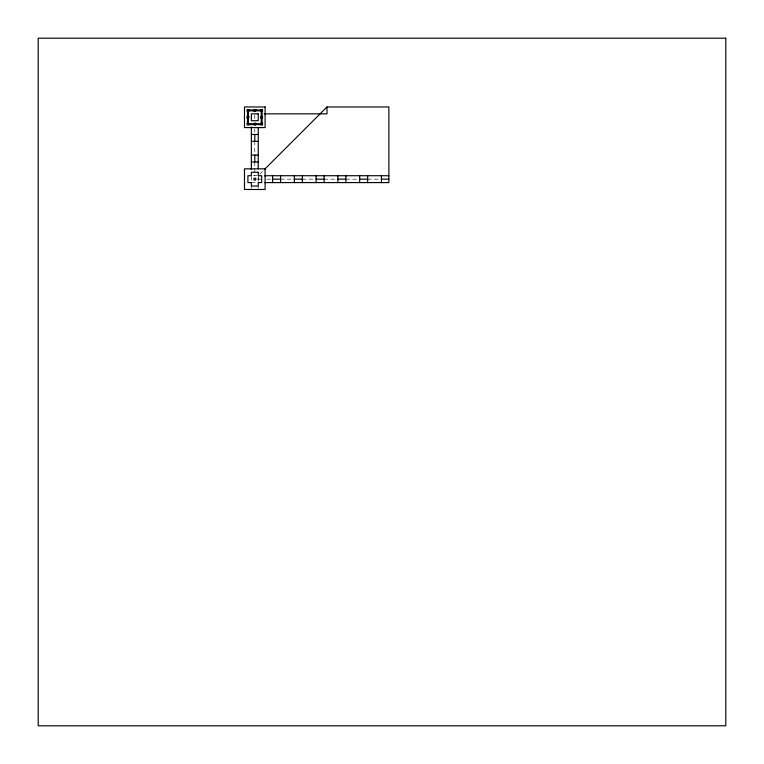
<?xml version="1.0" encoding="UTF-8"?>
<svg xmlns="http://www.w3.org/2000/svg" width="764" height="764" viewBox="0 0 764 764"><rect width="100%" height="100%" fill="white"/><g stroke="black" fill="none" stroke-linecap="round" stroke-linejoin="round"><path stroke-width="0.57" stroke-dasharray="3.82 2.86" d="M259.76 174.192L263.962 169.99M256.799 179.158L261.097 179.158M266.827 179.158L272.557 179.158M280.579 179.158L294.331 179.158M302.353 179.158L316.105 179.158M324.127 179.158L337.879 179.158M345.901 179.158L359.653 179.158M367.675 179.158L381.427 179.158M251.356 182.596L258.232 182.596M258.805 175.72L258.805 182.596M258.232 181.45L258.232 175.72L251.356 175.72L251.356 181.45M258.232 186.034L258.232 188.326M254.794 114.982L254.794 119.566M254.794 128.734L254.794 132.172M254.794 141.34L254.794 155.092M254.794 161.968L254.794 175.72M251.356 186.034L251.356 188.326"/><path stroke-width="1.15" d="M264.936 169.016L326.992 106.96L388.876 106.96L388.876 182.596L264.401 182.596M248.778 109.968L260.81 109.968M248.778 110.828L260.81 110.828M264.163 113.836L326.992 113.836L326.992 106.96M248.778 123.72L260.81 123.72M248.778 124.58L260.81 124.58M251.356 134.464L258.232 134.464M251.356 141.34L258.232 141.34M251.356 155.092L258.232 155.092M251.356 161.968L258.232 161.968M264.535 175.72L388.876 175.72M272.557 179.158L280.579 179.158M294.331 179.158L302.353 179.158M316.105 179.158L324.127 179.158M337.879 179.158L345.901 179.158M359.653 179.158L367.675 179.158M381.427 179.158L388.876 179.158M381.427 175.72L381.427 182.596M367.675 175.72L367.675 182.596M359.653 175.72L359.653 182.596M345.901 175.72L345.901 182.596M337.879 175.72L337.879 182.596M324.127 175.72L324.127 182.596M316.105 175.72L316.105 182.596M302.353 175.72L302.353 182.596M294.331 175.72L294.331 182.596M280.579 175.72L280.579 182.596M272.557 175.72L272.557 182.596M262.1 111.257L262.1 123.29M261.24 111.257L261.24 123.29M258.232 127.588L258.232 168.844M254.794 134.464L254.794 141.34M254.794 155.092L254.794 161.968M251.356 126.881L251.356 169.551M248.348 111.257L248.348 123.29M247.488 111.257L247.488 123.29M725.8 38.2L38.2 38.2L38.2 725.8L725.8 725.8L725.8 38.2M265.108 106.96L244.48 106.96L244.48 127.588L265.108 127.588L265.108 106.96M248.778 109.538L247.058 109.538L247.058 111.257L248.778 111.257L248.778 109.538M255.653 109.538L253.934 109.538L253.934 111.257L255.653 111.257L255.653 109.538M262.529 109.538L260.81 109.538L260.81 111.257L262.529 111.257L262.529 109.538M258.232 113.836L251.356 113.836L251.356 120.712L258.232 120.712L258.232 113.836M248.778 116.415L247.058 116.415L247.058 118.133L248.778 118.133L248.778 116.415M262.529 116.415L260.81 116.415L260.81 118.133L262.529 118.133L262.529 116.415M248.778 123.29L247.058 123.29L247.058 125.01L248.778 125.01L248.778 123.29M255.653 123.29L253.934 123.29L253.934 125.01L255.653 125.01L255.653 123.29M262.529 123.29L260.81 123.29L260.81 125.01L262.529 125.01L262.529 123.29M265.108 168.844L244.48 168.844L244.48 189.472L265.108 189.472L265.108 168.844M258.232 172.282L251.356 172.282L251.356 175.72L247.918 175.72L247.918 182.596L251.356 182.596L251.356 186.034L258.232 186.034L258.232 182.596L261.67 182.596L261.67 175.72L258.232 175.72L258.232 172.282M255.653 178.298L253.934 178.298L253.934 180.017L255.653 180.017L255.653 178.298"/></g></svg>
